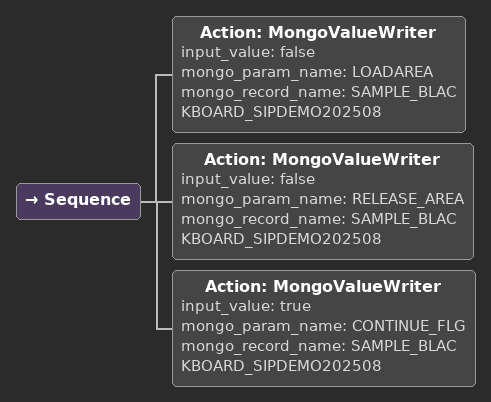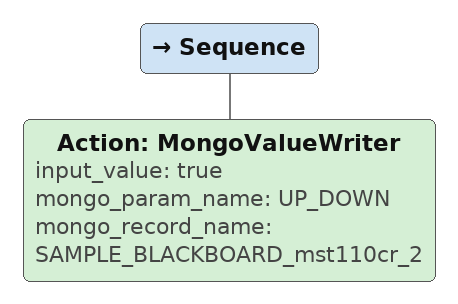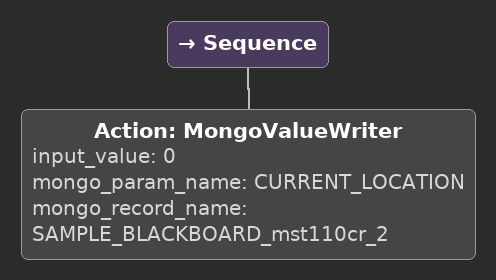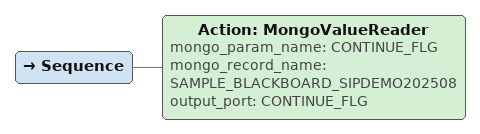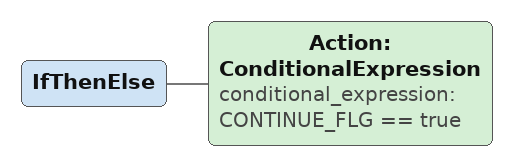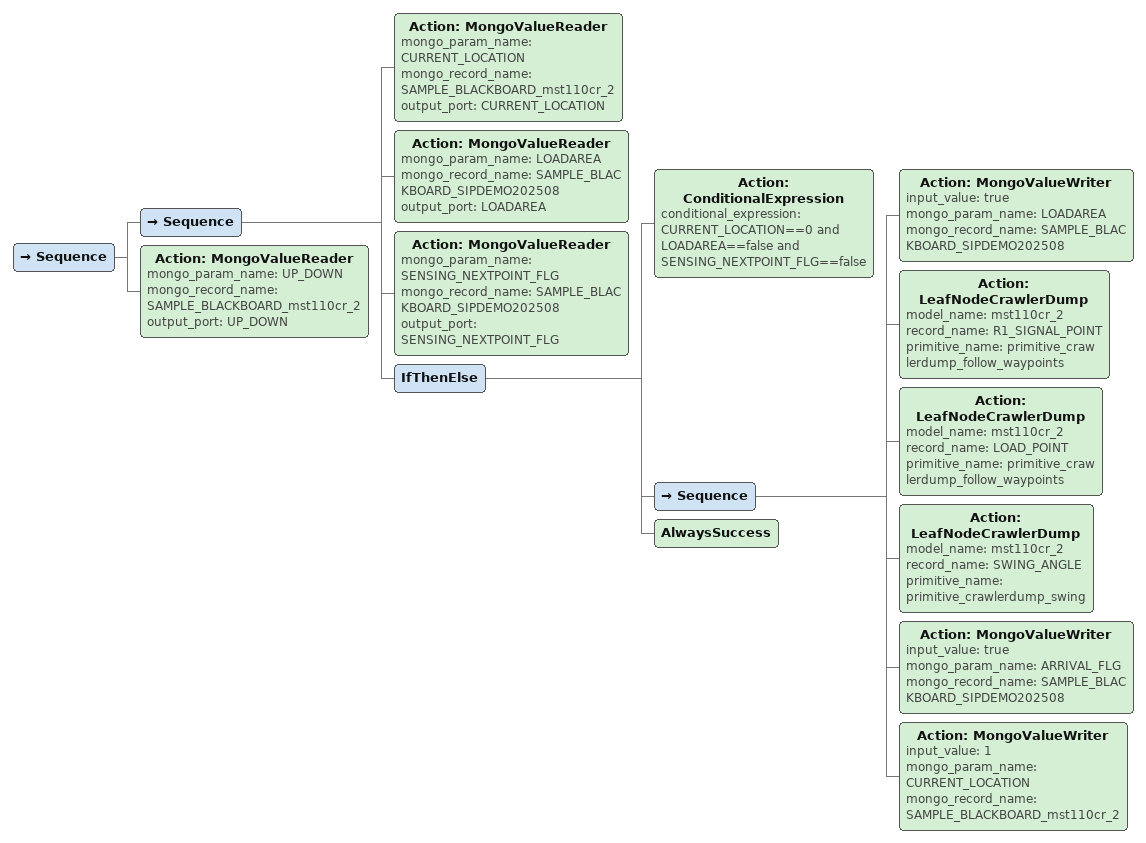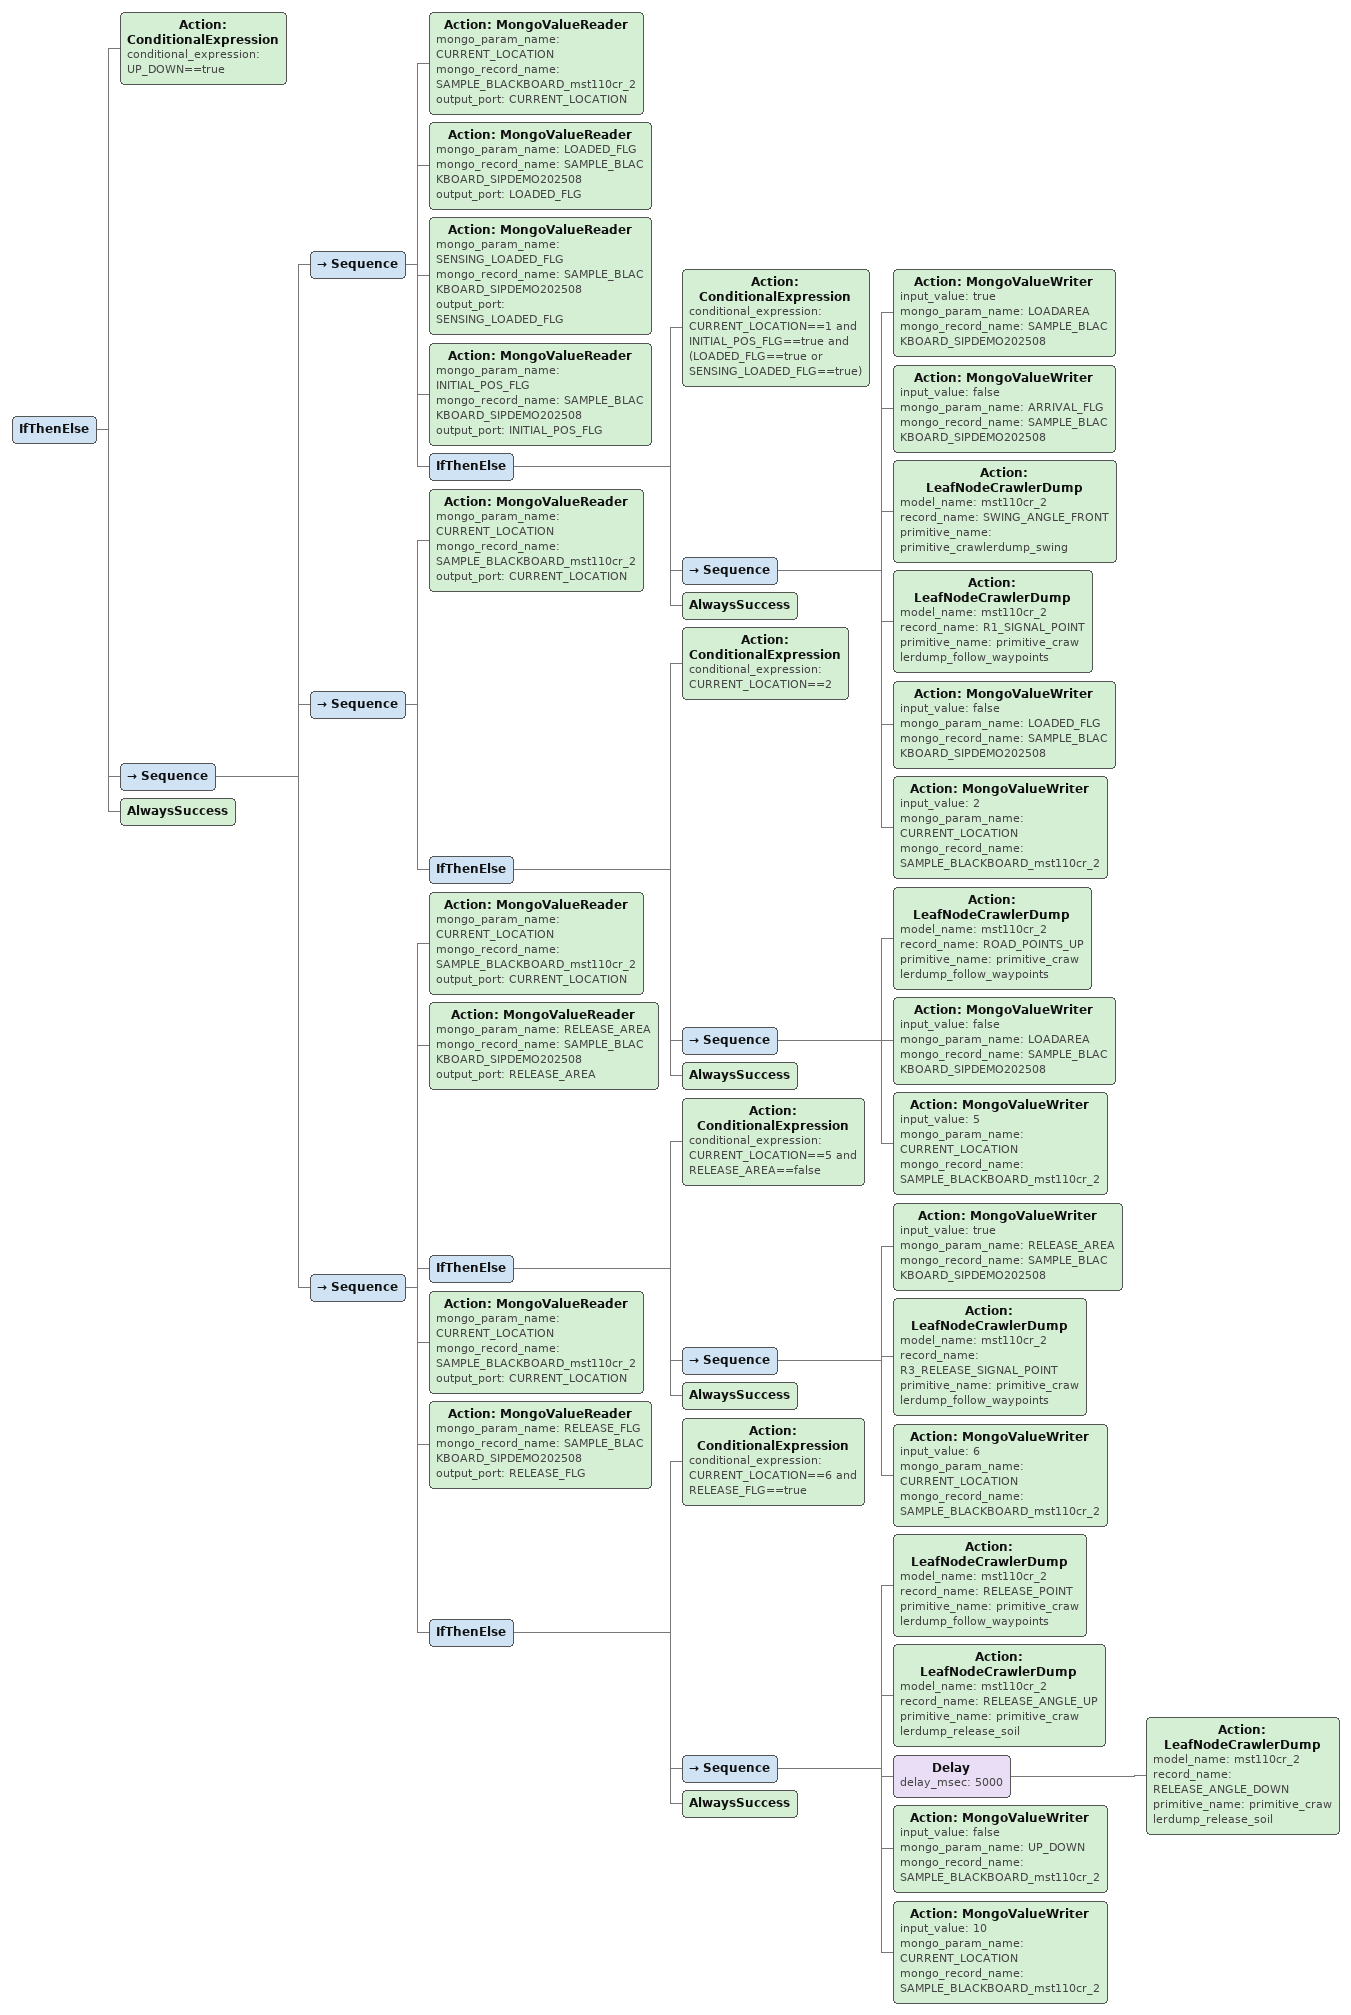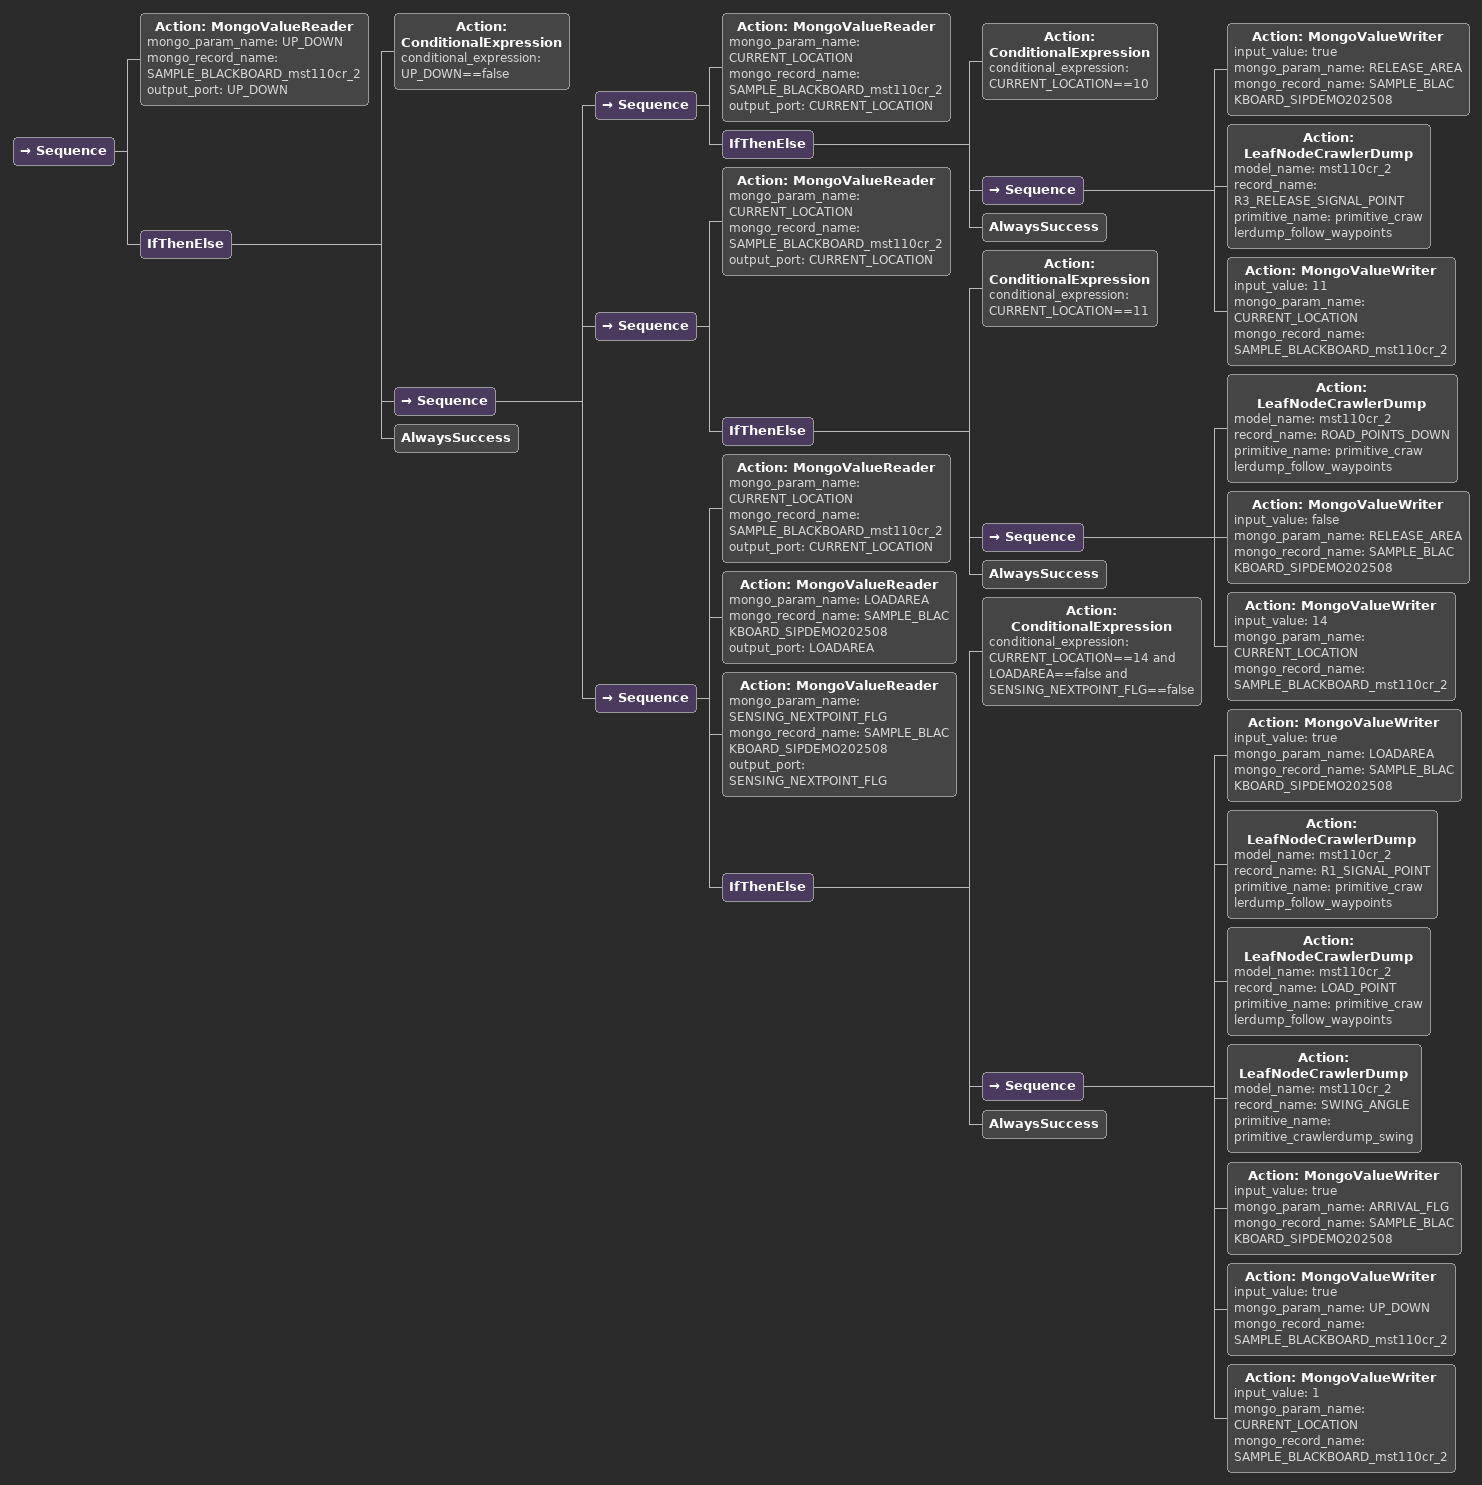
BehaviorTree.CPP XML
<Sequence>
    <Action ID="MongoValueWriter" input_value="false" mongo_param_name="LOADAREA" mongo_record_name="SAMPLE_BLACKBOARD_SIPDEMO202508"/>
    <Action ID="MongoValueWriter" input_value="false" mongo_param_name="RELEASE_AREA" mongo_record_name="SAMPLE_BLACKBOARD_SIPDEMO202508"/>
    <Action ID="MongoValueWriter" input_value="true" mongo_param_name="CONTINUE_FLG" mongo_record_name="SAMPLE_BLACKBOARD_SIPDEMO202508"/>
</Sequence>

<Sequence>
    <Action ID="MongoValueWriter" input_value="true" mongo_param_name="UP_DOWN" mongo_record_name="SAMPLE_BLACKBOARD_mst110cr_2"/>
</Sequence>

<Sequence>
    <Action ID="MongoValueWriter" input_value="0" mongo_param_name="CURRENT_LOCATION" mongo_record_name="SAMPLE_BLACKBOARD_mst110cr_2"/>
</Sequence>

<Sequence>
    <Action ID="MongoValueReader" mongo_param_name="CONTINUE_FLG" mongo_record_name="SAMPLE_BLACKBOARD_SIPDEMO202508" output_port="CONTINUE_FLG"/>
</Sequence>

<IfThenElse>
    <Action ID="ConditionalExpression" conditional_expression="CONTINUE_FLG == true"/>
</IfThenElse>

<Sequence>
    <Sequence>
        <Action ID="MongoValueReader" mongo_param_name="CURRENT_LOCATION" mongo_record_name="SAMPLE_BLACKBOARD_mst110cr_2" output_port="CURRENT_LOCATION"/>
        <Action ID="MongoValueReader" mongo_param_name="LOADAREA" mongo_record_name="SAMPLE_BLACKBOARD_SIPDEMO202508" output_port="LOADAREA"/>
        <Action ID="MongoValueReader" mongo_param_name="SENSING_NEXTPOINT_FLG" mongo_record_name="SAMPLE_BLACKBOARD_SIPDEMO202508" output_port="SENSING_NEXTPOINT_FLG"/>
        <IfThenElse>
            <Action ID="ConditionalExpression" conditional_expression="CURRENT_LOCATION==0 and LOADAREA==false and SENSING_NEXTPOINT_FLG==false"/>
            <Sequence>
                <Action ID="MongoValueWriter" input_value="true" mongo_param_name="LOADAREA" mongo_record_name="SAMPLE_BLACKBOARD_SIPDEMO202508"/>
                <Action ID="LeafNodeCrawlerDump" model_name="mst110cr_2" record_name="R1_SIGNAL_POINT" primitive_name="primitive_crawlerdump_follow_waypoints"/>
                <Action ID="LeafNodeCrawlerDump" model_name="mst110cr_2" record_name="LOAD_POINT" primitive_name="primitive_crawlerdump_follow_waypoints"/>
                <Action ID="LeafNodeCrawlerDump" model_name="mst110cr_2" record_name="SWING_ANGLE" primitive_name="primitive_crawlerdump_swing"/>
                <Action ID="MongoValueWriter" input_value="true" mongo_param_name="ARRIVAL_FLG" mongo_record_name="SAMPLE_BLACKBOARD_SIPDEMO202508"/>
                <Action ID="MongoValueWriter" input_value="1" mongo_param_name="CURRENT_LOCATION" mongo_record_name="SAMPLE_BLACKBOARD_mst110cr_2"/>
            </Sequence>
            <AlwaysSuccess/>
        </IfThenElse>
    </Sequence>
    <Action ID="MongoValueReader" mongo_param_name="UP_DOWN" mongo_record_name="SAMPLE_BLACKBOARD_mst110cr_2" output_port="UP_DOWN"/>
</Sequence>

<IfThenElse>
    <Action ID="ConditionalExpression" conditional_expression="UP_DOWN==true"/>
    <Sequence>
        <Sequence>
            <Action ID="MongoValueReader" mongo_param_name="CURRENT_LOCATION" mongo_record_name="SAMPLE_BLACKBOARD_mst110cr_2" output_port="CURRENT_LOCATION"/>
            <Action ID="MongoValueReader" mongo_param_name="LOADED_FLG" mongo_record_name="SAMPLE_BLACKBOARD_SIPDEMO202508" output_port="LOADED_FLG"/>
            <Action ID="MongoValueReader" mongo_param_name="SENSING_LOADED_FLG" mongo_record_name="SAMPLE_BLACKBOARD_SIPDEMO202508" output_port="SENSING_LOADED_FLG"/>
            <Action ID="MongoValueReader" mongo_param_name="INITIAL_POS_FLG" mongo_record_name="SAMPLE_BLACKBOARD_SIPDEMO202508" output_port="INITIAL_POS_FLG"/>
            <IfThenElse>
                <Action ID="ConditionalExpression" conditional_expression="CURRENT_LOCATION==1 and INITIAL_POS_FLG==true and (LOADED_FLG==true or SENSING_LOADED_FLG==true)"/>
                <Sequence>
                    <Action ID="MongoValueWriter" input_value="true" mongo_param_name="LOADAREA" mongo_record_name="SAMPLE_BLACKBOARD_SIPDEMO202508"/>
                    <Action ID="MongoValueWriter" input_value="false" mongo_param_name="ARRIVAL_FLG" mongo_record_name="SAMPLE_BLACKBOARD_SIPDEMO202508"/>
                    <Action ID="LeafNodeCrawlerDump" model_name="mst110cr_2" record_name="SWING_ANGLE_FRONT" primitive_name="primitive_crawlerdump_swing"/>
                    <Action ID="LeafNodeCrawlerDump" model_name="mst110cr_2" record_name="R1_SIGNAL_POINT" primitive_name="primitive_crawlerdump_follow_waypoints"/>
                    <Action ID="MongoValueWriter" input_value="false" mongo_param_name="LOADED_FLG" mongo_record_name="SAMPLE_BLACKBOARD_SIPDEMO202508"/>
                    <Action ID="MongoValueWriter" input_value="2" mongo_param_name="CURRENT_LOCATION" mongo_record_name="SAMPLE_BLACKBOARD_mst110cr_2"/>
                </Sequence>
                <AlwaysSuccess/>
            </IfThenElse>
        </Sequence>
        <Sequence>
            <Action ID="MongoValueReader" mongo_param_name="CURRENT_LOCATION" mongo_record_name="SAMPLE_BLACKBOARD_mst110cr_2" output_port="CURRENT_LOCATION"/>
            <IfThenElse>
                <Action ID="ConditionalExpression" conditional_expression="CURRENT_LOCATION==2"/>
                <Sequence>
                    <Action ID="LeafNodeCrawlerDump" model_name="mst110cr_2" record_name="ROAD_POINTS_UP" primitive_name="primitive_crawlerdump_follow_waypoints"/>
                    <Action ID="MongoValueWriter" input_value="false" mongo_param_name="LOADAREA" mongo_record_name="SAMPLE_BLACKBOARD_SIPDEMO202508"/>
                    <Action ID="MongoValueWriter" input_value="5" mongo_param_name="CURRENT_LOCATION" mongo_record_name="SAMPLE_BLACKBOARD_mst110cr_2"/>
                </Sequence>
                <AlwaysSuccess/>
            </IfThenElse>
        </Sequence>
        <Sequence>
            <Action ID="MongoValueReader" mongo_param_name="CURRENT_LOCATION" mongo_record_name="SAMPLE_BLACKBOARD_mst110cr_2" output_port="CURRENT_LOCATION"/>
            <Action ID="MongoValueReader" mongo_param_name="RELEASE_AREA" mongo_record_name="SAMPLE_BLACKBOARD_SIPDEMO202508" output_port="RELEASE_AREA"/>
            <IfThenElse>
                <Action ID="ConditionalExpression" conditional_expression="CURRENT_LOCATION==5 and RELEASE_AREA==false"/>
                <Sequence>
                    <Action ID="MongoValueWriter" input_value="true" mongo_param_name="RELEASE_AREA" mongo_record_name="SAMPLE_BLACKBOARD_SIPDEMO202508"/>
                    <Action ID="LeafNodeCrawlerDump" model_name="mst110cr_2" record_name="R3_RELEASE_SIGNAL_POINT" primitive_name="primitive_crawlerdump_follow_waypoints"/>
                    <Action ID="MongoValueWriter" input_value="6" mongo_param_name="CURRENT_LOCATION" mongo_record_name="SAMPLE_BLACKBOARD_mst110cr_2"/>
                </Sequence>
                <AlwaysSuccess/>
            </IfThenElse>
            <Action ID="MongoValueReader" mongo_param_name="CURRENT_LOCATION" mongo_record_name="SAMPLE_BLACKBOARD_mst110cr_2" output_port="CURRENT_LOCATION"/>
            <Action ID="MongoValueReader" mongo_param_name="RELEASE_FLG" mongo_record_name="SAMPLE_BLACKBOARD_SIPDEMO202508" output_port="RELEASE_FLG"/>
            <IfThenElse>
                <Action ID="ConditionalExpression" conditional_expression="CURRENT_LOCATION==6 and RELEASE_FLG==true"/>
                <Sequence>
                    <Action ID="LeafNodeCrawlerDump" model_name="mst110cr_2" record_name="RELEASE_POINT" primitive_name="primitive_crawlerdump_follow_waypoints"/>
                    <Action ID="LeafNodeCrawlerDump" model_name="mst110cr_2" record_name="RELEASE_ANGLE_UP" primitive_name="primitive_crawlerdump_release_soil"/>
                    <Delay delay_msec="5000">
                        <Action ID="LeafNodeCrawlerDump" model_name="mst110cr_2" record_name="RELEASE_ANGLE_DOWN" primitive_name="primitive_crawlerdump_release_soil"/>
                    </Delay>
                    <Action ID="MongoValueWriter" input_value="false" mongo_param_name="UP_DOWN" mongo_record_name="SAMPLE_BLACKBOARD_mst110cr_2"/>
                    <Action ID="MongoValueWriter" input_value="10" mongo_param_name="CURRENT_LOCATION" mongo_record_name="SAMPLE_BLACKBOARD_mst110cr_2"/>
                </Sequence>
                <AlwaysSuccess/>
            </IfThenElse>
        </Sequence>
    </Sequence>
    <AlwaysSuccess/>
</IfThenElse>

<Sequence>
    <Action ID="MongoValueReader" mongo_param_name="UP_DOWN" mongo_record_name="SAMPLE_BLACKBOARD_mst110cr_2" output_port="UP_DOWN"/>
    <IfThenElse>
        <Action ID="ConditionalExpression" conditional_expression="UP_DOWN==false"/>
        <Sequence>
            <Sequence>
                <Action ID="MongoValueReader" mongo_param_name="CURRENT_LOCATION" mongo_record_name="SAMPLE_BLACKBOARD_mst110cr_2" output_port="CURRENT_LOCATION"/>
                <IfThenElse>
                    <Action ID="ConditionalExpression" conditional_expression="CURRENT_LOCATION==10"/>
                    <Sequence>
                        <Action ID="MongoValueWriter" input_value="true" mongo_param_name="RELEASE_AREA" mongo_record_name="SAMPLE_BLACKBOARD_SIPDEMO202508"/>
                        <Action ID="LeafNodeCrawlerDump" model_name="mst110cr_2" record_name="R3_RELEASE_SIGNAL_POINT" primitive_name="primitive_crawlerdump_follow_waypoints"/>
                        <Action ID="MongoValueWriter" input_value="11" mongo_param_name="CURRENT_LOCATION" mongo_record_name="SAMPLE_BLACKBOARD_mst110cr_2"/>
                    </Sequence>
                    <AlwaysSuccess/>
                </IfThenElse>
            </Sequence>
            <Sequence>
                <Action ID="MongoValueReader" mongo_param_name="CURRENT_LOCATION" mongo_record_name="SAMPLE_BLACKBOARD_mst110cr_2" output_port="CURRENT_LOCATION"/>
                <IfThenElse>
                    <Action ID="ConditionalExpression" conditional_expression="CURRENT_LOCATION==11"/>
                    <Sequence>
                        <Action ID="LeafNodeCrawlerDump" model_name="mst110cr_2" record_name="ROAD_POINTS_DOWN" primitive_name="primitive_crawlerdump_follow_waypoints"/>
                        <Action ID="MongoValueWriter" input_value="false" mongo_param_name="RELEASE_AREA" mongo_record_name="SAMPLE_BLACKBOARD_SIPDEMO202508"/>
                        <Action ID="MongoValueWriter" input_value="14" mongo_param_name="CURRENT_LOCATION" mongo_record_name="SAMPLE_BLACKBOARD_mst110cr_2"/>
                    </Sequence>
                    <AlwaysSuccess/>
                </IfThenElse>
            </Sequence>
            <Sequence>
                <Action ID="MongoValueReader" mongo_param_name="CURRENT_LOCATION" mongo_record_name="SAMPLE_BLACKBOARD_mst110cr_2" output_port="CURRENT_LOCATION"/>
                <Action ID="MongoValueReader" mongo_param_name="LOADAREA" mongo_record_name="SAMPLE_BLACKBOARD_SIPDEMO202508" output_port="LOADAREA"/>
                <Action ID="MongoValueReader" mongo_param_name="SENSING_NEXTPOINT_FLG" mongo_record_name="SAMPLE_BLACKBOARD_SIPDEMO202508" output_port="SENSING_NEXTPOINT_FLG"/>
                <IfThenElse>
                    <Action ID="ConditionalExpression" conditional_expression="CURRENT_LOCATION==14 and LOADAREA==false and SENSING_NEXTPOINT_FLG==false"/>
                    <Sequence>
                        <Action ID="MongoValueWriter" input_value="true" mongo_param_name="LOADAREA" mongo_record_name="SAMPLE_BLACKBOARD_SIPDEMO202508"/>
                        <Action ID="LeafNodeCrawlerDump" model_name="mst110cr_2" record_name="R1_SIGNAL_POINT" primitive_name="primitive_crawlerdump_follow_waypoints"/>
                        <Action ID="LeafNodeCrawlerDump" model_name="mst110cr_2" record_name="LOAD_POINT" primitive_name="primitive_crawlerdump_follow_waypoints"/>
                        <Action ID="LeafNodeCrawlerDump" model_name="mst110cr_2" record_name="SWING_ANGLE" primitive_name="primitive_crawlerdump_swing"/>
                        <Action ID="MongoValueWriter" input_value="true" mongo_param_name="ARRIVAL_FLG" mongo_record_name="SAMPLE_BLACKBOARD_SIPDEMO202508"/>
                        <Action ID="MongoValueWriter" input_value="true" mongo_param_name="UP_DOWN" mongo_record_name="SAMPLE_BLACKBOARD_mst110cr_2"/>
                        <Action ID="MongoValueWriter" input_value="1" mongo_param_name="CURRENT_LOCATION" mongo_record_name="SAMPLE_BLACKBOARD_mst110cr_2"/>
                    </Sequence>
                    <AlwaysSuccess/>
                </IfThenElse>
            </Sequence>
        </Sequence>
        <AlwaysSuccess/>
    </IfThenElse>
</Sequence>
